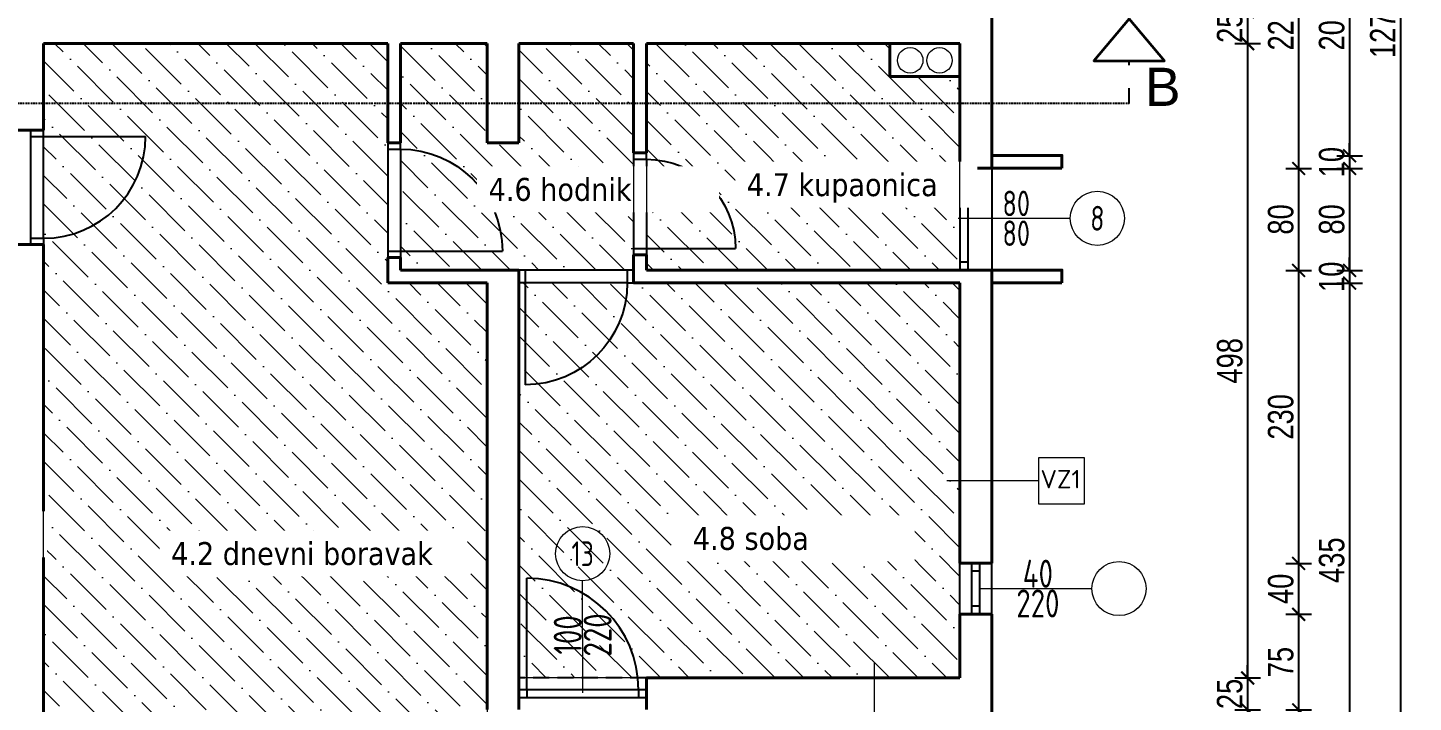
# Model space of a CAD drawing. Header units: millimetres. Extents: x 195897 to 285417, y -229751 to -116129.
# Drawn here: x 228719 to 229806, y -223128 to -222599 of the extents above; entities that cross this region are included whole.
import ezdxf
from ezdxf.enums import TextEntityAlignment as Align

# ---------------------------------------------------------------- set-up
doc = ezdxf.new("R2010")
doc.units = ezdxf.units.MM
doc.header["$PDMODE"] = 2
for name, pattern in [('ACAD_ISO03W100', [30, 12, -18]), ('HIDDEN', [0.375, 0.25, -0.125]), ('HIDDENX2', [19.05, 12.7, -6.35])]:
    doc.linetypes.add(name, pattern=pattern)
doc.layers.get('0').update_dxf_attribs({"lineweight": 0})
doc.layers.get('Defpoints').update_dxf_attribs({"color": 250, "lineweight": 0})
for name, color, linetype, lineweight in [('06-hatch_grijano', 30, 'Continuous', 0), ('07-kote', 70, 'Continuous', 9), ('09-oznaka stavke', 1, 'Continuous', 0), ('5-TX', 113, 'Continuous', 5), ('Kote', 1, 'Continuous', 15), ('TP_01 - 0.50', 1, 'Continuous', 40), ('TP_07 - 0.20', 255, 'Continuous', 20)]:
    doc.layers.add(name, color=color, linetype=linetype, lineweight=lineweight)
for name, color, linetype in [('TP_Hidden', 8, 'HIDDENX2'), ('TP_Otvori', 8, 'Continuous'), ('TP_Otvori.block', 8, 'Continuous'), ('zidovi', 1, 'Continuous')]:
    doc.layers.add(name, color=color, linetype=linetype)
doc.styles.add('isocpeur', font='isocpeur.ttf')
doc.styles.add('OPIS', font='hrcom.shx', dxfattribs={"width": 0.8, "height": 20})
doc.styles.add('tahoma10', font='tahoma.ttf', dxfattribs={"height": 2})
doc.styles.add('Tekst15', font='arial.ttf', dxfattribs={"height": 15})
doc.dimstyles.new('ISO-25', dxfattribs={"dimtxt": 20, "dimasz": 10, "dimexe": 10, "dimexo": 10, "dimgap": 4, "dimtad": 1, "dimdec": 0, "dimtxsty": 'OPIS', "dimblk": 'ARCHTICK', "dimcen": 10, "dimdle": 10, "dimadec": 0, "dimazin": 0, "dimtfac": 1, "dimtdec": 0, "dimtix": 1, "dimtmove": 0, "dimatfit": 3, "dimldrblk": 'ARCHTICK', "dimfxl": 10, "dimfxlon": 1, "dimarcsym": 0})

# ---------------------------------------------------------------- blocks, each defined once
blk = doc.blocks.new('*U654')
at = {"layer": 'TP_Otvori'}
for p, q in [((5, 0), (5, 80)), ((5, 0), (0, 0)), ((85, 0), (5, 0)), ((5, -10), (5, 0)), ((85, -10), (85, 0)), ((85, 0), (90, 0)), ((90, -10), (0, -10))]:
    blk.add_line(p, q, dxfattribs=at)
blk.add_arc((5, 0), 80, 0, 90, dxfattribs=at)
blk = doc.blocks.new('*U655')
at = {"layer": 'TP_Otvori'}
for p, q in [((5, 0), (5, 70)), ((5, 0), (0, 0)), ((75, 0), (5, 0)), ((5, -10), (5, 0)), ((75, -10), (75, 0)), ((75, 0), (80, 0)), ((80, -10), (0, -10))]:
    blk.add_line(p, q, dxfattribs=at)
blk.add_arc((5, 0), 70, 0, 90, dxfattribs=at)
blk = doc.blocks.new('*U664')
at = {"layer": 'TP_01 - 0.50'}
for p, q in [((0, 0), (0, -30)), ((48, 0), (48, -30))]:
    blk.add_line(p, q, dxfattribs=at)
at = {"layer": 'TP_Otvori'}
for p, q in [((0, 0), (48, 0)), ((0, -11.3), (48, -11.3)), ((7.5, -11.3), (7.5, -18.8)), ((40.5, -11.3), (40.5, -18.8)), ((0, -18.8), (48, -18.8)), ((0, -30), (48, -30))]:
    blk.add_line(p, q, dxfattribs=at)
blk = doc.blocks.new('_ArchTick')
at = {"color": 0, "linetype": 'ByBlock', "lineweight": 0, "const_width": 0.15}
blk.add_lwpolyline([(-0.5, -0.5), (0.5, 0.5)], dxfattribs=at)
blk = doc.blocks.new('*D1465')
at = {"layer": '07-kote', "color": 0, "linetype": 'ByBlock', "lineweight": -2, "ltscale": 5, "transparency": 16777216}
for p, q in [((229475.4, -223768), (229475.4, -223788)), ((229530.4, -223768), (229530.4, -223788)), ((229465.4, -223778), (229540.4, -223778))]:
    blk.add_line(p, q, dxfattribs=at)
at = {"layer": 'Defpoints', "color": 0, "linetype": 'ByBlock', "ltscale": 5, "transparency": 16777216}
for p in [(229530.4, -222799.2), (229475.4, -223234.2), (229530.4, -223778)]:
    blk.add_point(p, dxfattribs=at)
at = {"layer": '07-kote', "color": 0, "linetype": 'ByBlock', "lineweight": -2, "ltscale": 5, "transparency": 16777216, "xscale": 10, "yscale": 10, "zscale": 10, "rotation": 180}
blk.add_blockref('_ArchTick', (229475.4, -223778), dxfattribs=at)
at = {"layer": '07-kote', "color": 0, "linetype": 'ByBlock', "lineweight": -2, "ltscale": 5, "transparency": 16777216, "xscale": 10, "yscale": 10, "zscale": 10}
blk.add_blockref('_ArchTick', (229530.4, -223778), dxfattribs=at)
at = {"layer": '07-kote', "color": 0, "linetype": 'ByBlock', "ltscale": 5, "transparency": 16777216, "insert": (229502.9, -223764), "char_height": 20, "attachment_point": 5, "style": 'OPIS'}
blk.add_mtext('55', dxfattribs=at)
blk = doc.blocks.new('*D1483')
at = {"layer": '07-kote', "color": 0, "linetype": 'ByBlock', "lineweight": -2, "ltscale": 5, "transparency": 16777216}
for p, q in [((229666.2, -222586.2), (229686.2, -222586.2)), ((229676.2, -222586.2), (229676.2, -222576.2)), ((229676.2, -222586.2), (229676.2, -222611.2)), ((229666.2, -222611.2), (229686.2, -222611.2)), ((229676.2, -222611.2), (229676.2, -222621.2))]:
    blk.add_line(p, q, dxfattribs=at)
at = {"layer": 'Defpoints', "color": 0, "linetype": 'ByBlock', "ltscale": 5, "transparency": 16777216}
for p in [(229450.4, -222586.2), (229450.4, -222611.2), (229676.2, -222611.2)]:
    blk.add_point(p, dxfattribs=at)
at = {"layer": '07-kote', "color": 0, "linetype": 'ByBlock', "lineweight": -2, "ltscale": 5, "transparency": 16777216, "xscale": 10, "yscale": 10, "zscale": 10}
for p, rotation in [((229676.2, -222586.2), 270), ((229676.2, -222611.2), 90)]:
    blk.add_blockref('_ArchTick', p, dxfattribs=dict(at, rotation=rotation))
at = {"layer": '07-kote', "color": 0, "linetype": 'ByBlock', "ltscale": 5, "transparency": 16777216, "insert": (229662.2, -222598.7), "char_height": 20, "attachment_point": 5, "rotation": 90, "style": 'OPIS'}
blk.add_mtext('25', dxfattribs=at)
blk = doc.blocks.new('*D1484')
at = {"layer": '07-kote', "color": 0, "linetype": 'ByBlock', "lineweight": -2, "ltscale": 5, "transparency": 16777216}
for p, q in [((229676.2, -222601.2), (229676.2, -223119.2)), ((229666.2, -222611.2), (229686.2, -222611.2)), ((229666.2, -223109.2), (229686.2, -223109.2))]:
    blk.add_line(p, q, dxfattribs=at)
at = {"layer": 'Defpoints', "color": 0, "linetype": 'ByBlock', "ltscale": 5, "transparency": 16777216}
for p in [(229450.4, -222611.2), (229450.4, -223109.2), (229676.2, -223109.2)]:
    blk.add_point(p, dxfattribs=at)
at = {"layer": '07-kote', "color": 0, "linetype": 'ByBlock', "lineweight": -2, "ltscale": 5, "transparency": 16777216, "xscale": 10, "yscale": 10, "zscale": 10}
for p, rotation in [((229676.2, -222611.2), 90), ((229676.2, -223109.2), 270)]:
    blk.add_blockref('_ArchTick', p, dxfattribs=dict(at, rotation=rotation))
at = {"layer": '07-kote', "color": 0, "linetype": 'ByBlock', "ltscale": 5, "transparency": 16777216, "insert": (229662.2, -222860.2), "char_height": 20, "attachment_point": 5, "rotation": 90, "style": 'OPIS'}
blk.add_mtext('498', dxfattribs=at)
blk = doc.blocks.new('*D1485')
at = {"layer": '07-kote', "color": 0, "linetype": 'ByBlock', "lineweight": -2, "ltscale": 5, "transparency": 16777216}
for p, q in [((229676.2, -223109.2), (229676.2, -223099.2)), ((229666.2, -223109.2), (229686.2, -223109.2)), ((229676.2, -223109.2), (229676.2, -223134.2)), ((229666.2, -223134.2), (229686.2, -223134.2)), ((229676.2, -223134.2), (229676.2, -223144.2))]:
    blk.add_line(p, q, dxfattribs=at)
at = {"layer": 'Defpoints', "color": 0, "linetype": 'ByBlock', "ltscale": 5, "transparency": 16777216}
for p in [(229450.4, -223109.2), (229450.4, -223134.2), (229676.2, -223134.2)]:
    blk.add_point(p, dxfattribs=at)
at = {"layer": '07-kote', "color": 0, "linetype": 'ByBlock', "lineweight": -2, "ltscale": 5, "transparency": 16777216, "xscale": 10, "yscale": 10, "zscale": 10}
for p, rotation in [((229676.2, -223109.2), 270), ((229676.2, -223134.2), 90)]:
    blk.add_blockref('_ArchTick', p, dxfattribs=dict(at, rotation=rotation))
at = {"layer": '07-kote', "color": 0, "linetype": 'ByBlock', "ltscale": 5, "transparency": 16777216, "insert": (229662.2, -223121.7), "char_height": 20, "attachment_point": 5, "rotation": 90, "style": 'OPIS'}
blk.add_mtext('25', dxfattribs=at)
blk = doc.blocks.new('*D1486')
at = {"layer": '07-kote', "color": 0, "linetype": 'ByBlock', "lineweight": -2, "ltscale": 5, "transparency": 16777216}
for p, q in [((229676.2, -223124.2), (229676.2, -223220.2)), ((229666.2, -223134.2), (229686.2, -223134.2)), ((229666.2, -223210.2), (229686.2, -223210.2))]:
    blk.add_line(p, q, dxfattribs=at)
at = {"layer": 'Defpoints', "color": 0, "linetype": 'ByBlock', "ltscale": 5, "transparency": 16777216}
for p in [(229450.4, -223134.2), (228951.4, -223210.2), (229676.2, -223210.2)]:
    blk.add_point(p, dxfattribs=at)
at = {"layer": '07-kote', "color": 0, "linetype": 'ByBlock', "lineweight": -2, "ltscale": 5, "transparency": 16777216, "xscale": 10, "yscale": 10, "zscale": 10}
for p, rotation in [((229676.2, -223134.2), 90), ((229676.2, -223210.2), 270)]:
    blk.add_blockref('_ArchTick', p, dxfattribs=dict(at, rotation=rotation))
at = {"layer": '07-kote', "color": 0, "linetype": 'ByBlock', "ltscale": 5, "transparency": 16777216, "insert": (229662.2, -223172.2), "char_height": 20, "attachment_point": 5, "rotation": 90, "style": 'OPIS'}
blk.add_mtext('76', dxfattribs=at)
blk = doc.blocks.new('*D1499')
at = {"layer": '07-kote', "color": 0, "linetype": 'ByBlock', "lineweight": -2, "ltscale": 5, "transparency": 16777216}
for p, q in [((229716.2, -222478.2), (229716.2, -222719.2)), ((229706.2, -222488.2), (229726.2, -222488.2)), ((229706.2, -222709.2), (229726.2, -222709.2))]:
    blk.add_line(p, q, dxfattribs=at)
at = {"layer": 'Defpoints', "color": 0, "linetype": 'ByBlock', "ltscale": 5, "transparency": 16777216}
for p in [(229530.4, -222488.2), (229530.4, -222709.2), (229716.2, -222709.2)]:
    blk.add_point(p, dxfattribs=at)
at = {"layer": '07-kote', "color": 0, "linetype": 'ByBlock', "lineweight": -2, "ltscale": 5, "transparency": 16777216, "xscale": 10, "yscale": 10, "zscale": 10}
for p, rotation in [((229716.2, -222488.2), 90), ((229716.2, -222709.2), 270)]:
    blk.add_blockref('_ArchTick', p, dxfattribs=dict(at, rotation=rotation))
at = {"layer": '07-kote', "color": 0, "linetype": 'ByBlock', "ltscale": 5, "transparency": 16777216, "insert": (229702.2, -222598.7), "char_height": 20, "attachment_point": 5, "rotation": 90, "style": 'OPIS'}
blk.add_mtext('221', dxfattribs=at)
blk = doc.blocks.new('*D1500')
at = {"layer": '07-kote', "color": 0, "linetype": 'ByBlock', "lineweight": -2, "ltscale": 5, "transparency": 16777216}
for p, q in [((229716.2, -222699.2), (229716.2, -222799.2)), ((229706.2, -222709.2), (229726.2, -222709.2)), ((229706.2, -222789.2), (229726.2, -222789.2))]:
    blk.add_line(p, q, dxfattribs=at)
at = {"layer": 'Defpoints', "color": 0, "linetype": 'ByBlock', "ltscale": 5, "transparency": 16777216}
for p in [(229530.4, -222709.2), (229530.4, -222789.2), (229716.2, -222789.2)]:
    blk.add_point(p, dxfattribs=at)
at = {"layer": '07-kote', "color": 0, "linetype": 'ByBlock', "lineweight": -2, "ltscale": 5, "transparency": 16777216, "xscale": 10, "yscale": 10, "zscale": 10}
for p, rotation in [((229716.2, -222709.2), 90), ((229716.2, -222789.2), 270)]:
    blk.add_blockref('_ArchTick', p, dxfattribs=dict(at, rotation=rotation))
at = {"layer": '07-kote', "color": 0, "linetype": 'ByBlock', "ltscale": 5, "transparency": 16777216, "insert": (229702.2, -222749.2), "char_height": 20, "attachment_point": 5, "rotation": 90, "style": 'OPIS'}
blk.add_mtext('80', dxfattribs=at)
blk = doc.blocks.new('*D1501')
at = {"layer": '07-kote', "color": 0, "linetype": 'ByBlock', "lineweight": -2, "ltscale": 5, "transparency": 16777216}
for p, q in [((229716.2, -222779.2), (229716.2, -223029.2)), ((229706.2, -222789.2), (229726.2, -222789.2)), ((229706.2, -223019.2), (229726.2, -223019.2))]:
    blk.add_line(p, q, dxfattribs=at)
at = {"layer": 'Defpoints', "color": 0, "linetype": 'ByBlock', "ltscale": 5, "transparency": 16777216}
for p in [(229530.4, -222789.2), (229475.4, -223019.2), (229716.2, -223019.2)]:
    blk.add_point(p, dxfattribs=at)
at = {"layer": '07-kote', "color": 0, "linetype": 'ByBlock', "lineweight": -2, "ltscale": 5, "transparency": 16777216, "xscale": 10, "yscale": 10, "zscale": 10}
for p, rotation in [((229716.2, -222789.2), 90), ((229716.2, -223019.2), 270)]:
    blk.add_blockref('_ArchTick', p, dxfattribs=dict(at, rotation=rotation))
at = {"layer": '07-kote', "color": 0, "linetype": 'ByBlock', "ltscale": 5, "transparency": 16777216, "insert": (229702.2, -222904.2), "char_height": 20, "attachment_point": 5, "rotation": 90, "style": 'OPIS'}
blk.add_mtext('230', dxfattribs=at)
blk = doc.blocks.new('*D1502')
at = {"layer": '07-kote', "color": 0, "linetype": 'ByBlock', "lineweight": -2, "ltscale": 5, "transparency": 16777216}
for p, q in [((229716.2, -223009.2), (229716.2, -223069.2)), ((229706.2, -223019.2), (229726.2, -223019.2)), ((229706.2, -223059.2), (229726.2, -223059.2))]:
    blk.add_line(p, q, dxfattribs=at)
at = {"layer": 'Defpoints', "color": 0, "linetype": 'ByBlock', "ltscale": 5, "transparency": 16777216}
for p in [(229475.4, -223019.2), (229475.4, -223059.2), (229716.2, -223059.2)]:
    blk.add_point(p, dxfattribs=at)
at = {"layer": '07-kote', "color": 0, "linetype": 'ByBlock', "lineweight": -2, "ltscale": 5, "transparency": 16777216, "xscale": 10, "yscale": 10, "zscale": 10}
for p, rotation in [((229716.2, -223019.2), 90), ((229716.2, -223059.2), 270)]:
    blk.add_blockref('_ArchTick', p, dxfattribs=dict(at, rotation=rotation))
at = {"layer": '07-kote', "color": 0, "linetype": 'ByBlock', "ltscale": 5, "transparency": 16777216, "insert": (229702.2, -223039.2), "char_height": 20, "attachment_point": 5, "rotation": 90, "style": 'OPIS'}
blk.add_mtext('40', dxfattribs=at)
blk = doc.blocks.new('*D1503')
at = {"layer": '07-kote', "color": 0, "linetype": 'ByBlock', "lineweight": -2, "ltscale": 5, "transparency": 16777216}
for p, q in [((229716.2, -223049.2), (229716.2, -223144.2)), ((229706.2, -223059.2), (229726.2, -223059.2)), ((229706.2, -223134.2), (229726.2, -223134.2))]:
    blk.add_line(p, q, dxfattribs=at)
at = {"layer": 'Defpoints', "color": 0, "linetype": 'ByBlock', "ltscale": 5, "transparency": 16777216}
for p in [(229475.4, -223059.2), (229104.4, -223134.2), (229716.2, -223134.2)]:
    blk.add_point(p, dxfattribs=at)
at = {"layer": '07-kote', "color": 0, "linetype": 'ByBlock', "lineweight": -2, "ltscale": 5, "transparency": 16777216, "xscale": 10, "yscale": 10, "zscale": 10}
for p, rotation in [((229716.2, -223059.2), 90), ((229716.2, -223134.2), 270)]:
    blk.add_blockref('_ArchTick', p, dxfattribs=dict(at, rotation=rotation))
at = {"layer": '07-kote', "color": 0, "linetype": 'ByBlock', "ltscale": 5, "transparency": 16777216, "insert": (229702.2, -223096.7), "char_height": 20, "attachment_point": 5, "rotation": 90, "style": 'OPIS'}
blk.add_mtext('75', dxfattribs=at)
blk = doc.blocks.new('*D1504')
at = {"layer": '07-kote', "color": 0, "linetype": 'ByBlock', "lineweight": -2, "ltscale": 5, "transparency": 16777216}
for p, q in [((229716.2, -223124.2), (229716.2, -223214.2)), ((229706.2, -223134.2), (229726.2, -223134.2)), ((229706.2, -223204.2), (229726.2, -223204.2))]:
    blk.add_line(p, q, dxfattribs=at)
at = {"layer": 'Defpoints', "color": 0, "linetype": 'ByBlock', "ltscale": 5, "transparency": 16777216}
for p in [(229104.4, -223134.2), (229104.4, -223204.2), (229716.2, -223204.2)]:
    blk.add_point(p, dxfattribs=at)
at = {"layer": '07-kote', "color": 0, "linetype": 'ByBlock', "lineweight": -2, "ltscale": 5, "transparency": 16777216, "xscale": 10, "yscale": 10, "zscale": 10}
for p, rotation in [((229716.2, -223134.2), 90), ((229716.2, -223204.2), 270)]:
    blk.add_blockref('_ArchTick', p, dxfattribs=dict(at, rotation=rotation))
at = {"layer": '07-kote', "color": 0, "linetype": 'ByBlock', "ltscale": 5, "transparency": 16777216, "insert": (229702.2, -223169.2), "char_height": 20, "attachment_point": 5, "rotation": 90, "style": 'OPIS'}
blk.add_mtext('70', dxfattribs=at)
blk = doc.blocks.new('*D1514')
at = {"layer": '07-kote', "color": 0, "linetype": 'ByBlock', "lineweight": -2, "ltscale": 5, "transparency": 16777216}
for p, q in [((229756.2, -222488.2), (229756.2, -222709.2)), ((229746.2, -222498.2), (229766.2, -222498.2)), ((229746.2, -222699.2), (229766.2, -222699.2))]:
    blk.add_line(p, q, dxfattribs=at)
at = {"layer": 'Defpoints', "color": 0, "linetype": 'ByBlock', "ltscale": 5, "transparency": 16777216}
for p in [(229530.4, -222498.2), (229530.4, -222699.2), (229756.2, -222699.2)]:
    blk.add_point(p, dxfattribs=at)
at = {"layer": '07-kote', "color": 0, "linetype": 'ByBlock', "lineweight": -2, "ltscale": 5, "transparency": 16777216, "xscale": 10, "yscale": 10, "zscale": 10}
for p, rotation in [((229756.2, -222498.2), 90), ((229756.2, -222699.2), 270)]:
    blk.add_blockref('_ArchTick', p, dxfattribs=dict(at, rotation=rotation))
at = {"layer": '07-kote', "color": 0, "linetype": 'ByBlock', "ltscale": 5, "transparency": 16777216, "insert": (229742.2, -222598.7), "char_height": 20, "attachment_point": 5, "rotation": 90, "style": 'OPIS'}
blk.add_mtext('201', dxfattribs=at)
blk = doc.blocks.new('*D1515')
at = {"layer": '07-kote', "color": 0, "linetype": 'ByBlock', "lineweight": -2, "ltscale": 5, "transparency": 16777216}
for p, q in [((229756.2, -222699.2), (229756.2, -222689.2)), ((229746.2, -222699.2), (229766.2, -222699.2)), ((229756.2, -222699.2), (229756.2, -222709.2)), ((229746.2, -222709.2), (229766.2, -222709.2)), ((229756.2, -222709.2), (229756.2, -222719.2))]:
    blk.add_line(p, q, dxfattribs=at)
at = {"layer": 'Defpoints', "color": 0, "linetype": 'ByBlock', "ltscale": 5, "transparency": 16777216}
for p in [(229530.4, -222699.2), (229530.4, -222709.2), (229756.2, -222709.2)]:
    blk.add_point(p, dxfattribs=at)
at = {"layer": '07-kote', "color": 0, "linetype": 'ByBlock', "lineweight": -2, "ltscale": 5, "transparency": 16777216, "xscale": 10, "yscale": 10, "zscale": 10}
for p, rotation in [((229756.2, -222699.2), 270), ((229756.2, -222709.2), 90)]:
    blk.add_blockref('_ArchTick', p, dxfattribs=dict(at, rotation=rotation))
at = {"layer": '07-kote', "color": 0, "linetype": 'ByBlock', "ltscale": 5, "transparency": 16777216, "insert": (229742.2, -222704.2), "char_height": 20, "attachment_point": 5, "rotation": 90, "style": 'OPIS'}
blk.add_mtext('10', dxfattribs=at)
blk = doc.blocks.new('*D1516')
at = {"layer": '07-kote', "color": 0, "linetype": 'ByBlock', "lineweight": -2, "ltscale": 5, "transparency": 16777216}
for p, q in [((229756.2, -222699.2), (229756.2, -222799.2)), ((229746.2, -222709.2), (229766.2, -222709.2)), ((229746.2, -222789.2), (229766.2, -222789.2))]:
    blk.add_line(p, q, dxfattribs=at)
at = {"layer": 'Defpoints', "color": 0, "linetype": 'ByBlock', "ltscale": 5, "transparency": 16777216}
for p in [(229530.4, -222709.2), (229530.4, -222789.2), (229756.2, -222789.2)]:
    blk.add_point(p, dxfattribs=at)
at = {"layer": '07-kote', "color": 0, "linetype": 'ByBlock', "lineweight": -2, "ltscale": 5, "transparency": 16777216, "xscale": 10, "yscale": 10, "zscale": 10}
for p, rotation in [((229756.2, -222709.2), 90), ((229756.2, -222789.2), 270)]:
    blk.add_blockref('_ArchTick', p, dxfattribs=dict(at, rotation=rotation))
at = {"layer": '07-kote', "color": 0, "linetype": 'ByBlock', "ltscale": 5, "transparency": 16777216, "insert": (229742.2, -222749.2), "char_height": 20, "attachment_point": 5, "rotation": 90, "style": 'OPIS'}
blk.add_mtext('80', dxfattribs=at)
blk = doc.blocks.new('*D1517')
at = {"layer": '07-kote', "color": 0, "linetype": 'ByBlock', "lineweight": -2, "ltscale": 5, "transparency": 16777216}
for p, q in [((229756.2, -222789.2), (229756.2, -222779.2)), ((229746.2, -222789.2), (229766.2, -222789.2)), ((229756.2, -222789.2), (229756.2, -222799.2)), ((229746.2, -222799.2), (229766.2, -222799.2)), ((229756.2, -222799.2), (229756.2, -222809.2))]:
    blk.add_line(p, q, dxfattribs=at)
at = {"layer": 'Defpoints', "color": 0, "linetype": 'ByBlock', "ltscale": 5, "transparency": 16777216}
for p in [(229530.4, -222789.2), (229530.4, -222799.2), (229756.2, -222799.2)]:
    blk.add_point(p, dxfattribs=at)
at = {"layer": '07-kote', "color": 0, "linetype": 'ByBlock', "lineweight": -2, "ltscale": 5, "transparency": 16777216, "xscale": 10, "yscale": 10, "zscale": 10}
for p, rotation in [((229756.2, -222789.2), 270), ((229756.2, -222799.2), 90)]:
    blk.add_blockref('_ArchTick', p, dxfattribs=dict(at, rotation=rotation))
at = {"layer": '07-kote', "color": 0, "linetype": 'ByBlock', "ltscale": 5, "transparency": 16777216, "insert": (229742.2, -222794.2), "char_height": 20, "attachment_point": 5, "rotation": 90, "style": 'OPIS'}
blk.add_mtext('10', dxfattribs=at)
blk = doc.blocks.new('*D1518')
at = {"layer": '07-kote', "color": 0, "linetype": 'ByBlock', "lineweight": -2, "ltscale": 5, "transparency": 16777216}
for p, q in [((229756.2, -222789.2), (229756.2, -223244.2)), ((229746.2, -222799.2), (229766.2, -222799.2)), ((229746.2, -223234.2), (229766.2, -223234.2))]:
    blk.add_line(p, q, dxfattribs=at)
at = {"layer": 'Defpoints', "color": 0, "linetype": 'ByBlock', "ltscale": 5, "transparency": 16777216}
for p in [(229530.4, -222799.2), (229475.4, -223234.2), (229756.2, -223234.2)]:
    blk.add_point(p, dxfattribs=at)
at = {"layer": '07-kote', "color": 0, "linetype": 'ByBlock', "lineweight": -2, "ltscale": 5, "transparency": 16777216, "xscale": 10, "yscale": 10, "zscale": 10}
for p, rotation in [((229756.2, -222799.2), 90), ((229756.2, -223234.2), 270)]:
    blk.add_blockref('_ArchTick', p, dxfattribs=dict(at, rotation=rotation))
at = {"layer": '07-kote', "color": 0, "linetype": 'ByBlock', "ltscale": 5, "transparency": 16777216, "insert": (229742.2, -223016.7), "char_height": 20, "attachment_point": 5, "rotation": 90, "style": 'OPIS'}
blk.add_mtext('435', dxfattribs=at)
blk = doc.blocks.new('*D1521')
at = {"layer": '07-kote', "color": 0, "linetype": 'ByBlock', "lineweight": -2, "ltscale": 5, "transparency": 16777216}
for p, q in [((229796.2, -221953.2), (229796.2, -223244.2)), ((229786.2, -221963.2), (229806.2, -221963.2)), ((229786.2, -223234.2), (229806.2, -223234.2))]:
    blk.add_line(p, q, dxfattribs=at)
at = {"layer": 'Defpoints', "color": 0, "linetype": 'ByBlock', "ltscale": 5, "transparency": 16777216}
for p in [(229475.4, -221963.2), (229475.4, -223234.2), (229796.2, -223234.2)]:
    blk.add_point(p, dxfattribs=at)
at = {"layer": '07-kote', "color": 0, "linetype": 'ByBlock', "lineweight": -2, "ltscale": 5, "transparency": 16777216, "xscale": 10, "yscale": 10, "zscale": 10}
for p, rotation in [((229796.2, -221963.2), 90), ((229796.2, -223234.2), 270)]:
    blk.add_blockref('_ArchTick', p, dxfattribs=dict(at, rotation=rotation))
at = {"layer": '07-kote', "color": 0, "linetype": 'ByBlock', "ltscale": 5, "transparency": 16777216, "insert": (229782.2, -222598.7), "char_height": 20, "attachment_point": 5, "rotation": 90, "style": 'OPIS'}
blk.add_mtext('1271', dxfattribs=at)
blk = doc.blocks.new('*U65')
at = {"ltscale": 0.1}
blk.add_line((0.125, 0.375), (0.625, 0.375), dxfattribs=at)
blk.add_lwpolyline([(-0.125, 0.25), (-0.125, 0.5), (0.125, 0.5), (0.125, 0.25)], close=True, dxfattribs=at)
at = {"style": 'isocpeur'}
blk.add_attdef('sl', text='', height=0.1, dxfattribs=at).set_placement((0.005, 0.3336), align=Align.CENTER)
blk = doc.blocks.new('*U511')
at = {"ltscale": 0.1}
blk.add_line((0, 0.5), (0, 1), dxfattribs=at)
blk.add_lwpolyline([(0.125, 0.25), (-0.125, 0.25), (-0.125, 0.5), (0.125, 0.5)], close=True, dxfattribs=at)
at = {"style": 'isocpeur'}
blk.add_attdef('sl', text='', height=0.1, dxfattribs=at).set_placement((0.005, 0.3336), align=Align.CENTER)
blk = doc.blocks.new('*U1888')
blk.add_lwpolyline([(0, 31), (0, -59.2)])
blk.add_circle((0, -81), 21.8)
at = {"style": 'isocpeur', "width": 0.75}
for tag, p in [('VIS', (-12, -15.6)), ('SIR', (12, -15.6))]:
    blk.add_attdef(tag, text='', height=15, rotation=270, dxfattribs=at).set_placement(p, align=Align.MIDDLE)
blk.add_attdef('BR', text='', height=20, rotation=268, dxfattribs=at).set_placement((0, -81), align=Align.MIDDLE_CENTER)
blk = doc.blocks.new('*U1892')
blk.add_lwpolyline([(0, 31), (0, -59.2)])
blk.add_circle((0, -81), 21.8)
at = {"style": 'isocpeur', "width": 0.75}
for tag, p in [('VIS', (-12, -15.6)), ('SIR', (12, -15.6))]:
    blk.add_attdef(tag, text='', height=15, rotation=270, dxfattribs=at).set_placement(p, align=Align.MIDDLE)
blk.add_attdef('BR', text='', height=20, rotation=180, dxfattribs=at).set_placement((0, -81), align=Align.MIDDLE_CENTER)

msp = doc.modelspace()

# ---------------------------------------------------------------- hatches: boundary and pattern name
at = {"layer": '06-hatch_grijano'}
h = msp.add_hatch(dxfattribs=at)
h.set_pattern_fill('ANSI36', color=256, scale=5, angle=270, style=0)
h.paths.add_polyline_path([(228731.4, -222611), (229001.4, -222611), (229001.4, -222799), (229079.4, -222799), (229079.4, -223210), (228731.4, -223210)])
h.paths.add_polyline_path([(228826.5, -223030.9), (229045, -223030.9), (229045, -222992.1), (228826.5, -222992.1)], flags=24)
h = msp.add_hatch(dxfattribs=at)
h.set_pattern_fill('ANSI36', color=256, scale=5, angle=270, style=0)
h.paths.add_polyline_path([(229011.4, -222611), (229079.4, -222611), (229079.4, -222689), (229104.4, -222689), (229104.4, -222611), (229194.4, -222611), (229194.4, -222789), (229011.4, -222789)])
h = msp.add_hatch(dxfattribs=at)
h.set_pattern_fill('ANSI36', color=256, scale=5, angle=270, style=0)
h.paths.add_polyline_path([(229204.4, -222611), (229204.4, -222789), (229450.4, -222789), (229450.4, -222637), (229395.4, -222637), (229395.4, -222611)])
h.paths.add_polyline_path([(229278.2, -222741.3), (229439.6, -222741.3), (229439.6, -222702.4), (229278.2, -222702.4)], flags=24)
h = msp.add_hatch(dxfattribs=at)
h.set_pattern_fill('ANSI36', color=256, scale=5, angle=270, style=0)
h.paths.add_polyline_path([(229450.4, -223109), (229104.4, -223109), (229104.4, -222799), (229450.4, -222799)])
h.paths.add_polyline_path([(229229.6, -223019), (229339.7, -223019), (229339.7, -222980.2), (229229.6, -222980.2)], flags=24)

# ---------------------------------------------------------------- linework, layer by layer
at = {"layer": 'Defpoints', "linetype": 'ByBlock', "ltscale": 5}
for points in [[(229676.2, -223801), (229676.2, -221383.1)], [(229716.2, -223801), (229716.2, -221383.1)], [(229756.2, -223801), (229756.2, -221383.1)], [(229796.2, -223801), (229796.2, -221383.1)]]:
    msp.add_lwpolyline(points, dxfattribs=at)
at = {"layer": 'TP_01 - 0.50'}
for p, q in [((229475.4, -222709), (229475.4, -222488)), ((228731.4, -222611), (229001.4, -222611)), ((228731.4, -222679), (228731.4, -222611)), ((229001.4, -222689), (229001.4, -222611)), ((229011.4, -222611), (229079.4, -222611)), ((229011.4, -222689), (229011.4, -222611)), ((229079.4, -222689), (229079.4, -222611)), ((229104.4, -222611), (229194.4, -222611)), ((229104.4, -222689), (229104.4, -222611)), ((229194.4, -222697), (229194.4, -222611)), ((229204.4, -222611), (229450.4, -222611)), ((229204.4, -222697), (229204.4, -222611)), ((229395.4, -222611), (229395.4, -222637)), ((229450.4, -222709), (229450.4, -222611)), ((229395.4, -222637), (229450.4, -222637)), ((228706.4, -222679), (228731.4, -222679)), ((229011.4, -222689), (229001.4, -222689)), ((229079.4, -222689), (229104.4, -222689)), ((229204.4, -222697), (229194.4, -222697)), ((229450.4, -222709), (229475.4, -222709)), ((229475.4, -222709), (229450.4, -222709)), ((228706.4, -222769), (228731.4, -222769)), ((228731.4, -223210), (228731.4, -222769)), ((229001.4, -222799), (229001.4, -222779)), ((229011.4, -222779), (229001.4, -222779)), ((229011.4, -222789), (229011.4, -222779)), ((229194.4, -222789), (229194.4, -222777)), ((229204.4, -222777), (229194.4, -222777)), ((229204.4, -222789), (229204.4, -222777)), ((229011.4, -222789), (229079.4, -222789)), ((229079.4, -222789), (229104.4, -222789)), ((229104.4, -223109), (229104.4, -222789)), ((229194.4, -222799), (229194.4, -222789)), ((229204.4, -222789), (229450.4, -222789)), ((229450.4, -222789), (229475.4, -222789)), ((229475.4, -222789), (229450.4, -222789)), ((229475.4, -223019), (229475.4, -222789)), ((229001.4, -222799), (229079.4, -222799)), ((229079.4, -223134), (229079.4, -222799)), ((229194.4, -222799), (229450.4, -222799)), ((229450.4, -223019), (229450.4, -222799)), ((229450.4, -223019), (229475.4, -223019)), ((229450.4, -223109), (229450.4, -223059)), ((229450.4, -223059), (229475.4, -223059)), ((229475.4, -223234), (229475.4, -223059)), ((229104.4, -223134), (229104.4, -223109)), ((229204.4, -223109), (229450.4, -223109)), ((229204.4, -223134), (229204.4, -223109))]:
    msp.add_line(p, q, dxfattribs=at)
for points in [[(229530.4, -222709), (229475.4, -222709), (229475.4, -222699), (229530.4, -222699), (229530.4, -222709)], [(229530.4, -222799), (229475.4, -222799), (229475.4, -222789), (229530.4, -222789), (229530.4, -222799)]]:
    msp.add_lwpolyline(points, dxfattribs=at)
at = {"layer": 'TP_07 - 0.20'}
for centre in [(229411.4, -222624.3), (229434.4, -222624.3)]:
    msp.add_circle(centre, 10, dxfattribs=at)
at = {"layer": 'TP_Hidden'}
msp.add_line((229204.4, -223109), (229104.4, -223109), dxfattribs=at)
at = {"layer": 'TP_Otvori'}
for p, q in [((229450.4, -222709), (229450.4, -222789)), ((229450.4, -222709), (229450.4, -222789)), ((229456.7, -222715.3), (229450.4, -222715.3)), ((229456.7, -222709), (229456.7, -222789)), ((229475.4, -222709), (229475.4, -222789)), ((229456.7, -222782.8), (229450.4, -222782.8)), ((229110.7, -223118.4), (229110.7, -223030.9)), ((229204.4, -223118.4), (229104.4, -223118.4)), ((229110.7, -223118.4), (229110.7, -223124.7)), ((229198.2, -223118.4), (229198.2, -223124.7)), ((229204.4, -223124.7), (229104.4, -223124.7))]:
    msp.add_line(p, q, dxfattribs=at)
msp.add_arc((229110.7, -223118.4), 87.5, 0, 90, dxfattribs=at)
at = {"layer": 'zidovi', "linetype": 'ACAD_ISO03W100'}
msp.add_line((229583.2, -222658.1), (229583.2, -222624.6), dxfattribs=at)
at = {"layer": 'zidovi', "linetype": 'ACAD_ISO03W100', "ltscale": 0.02}
msp.add_line((229583.2, -222658.1), (226686.4, -222658.1), dxfattribs=at)
at = {"layer": 'zidovi', "lineweight": 35}
msp.add_lwpolyline([(229583.2, -222591.6), (229555.4, -222624.6), (229611, -222624.6), (229583.2, -222591.6)], dxfattribs=at)

# ---------------------------------------------------------------- block references
at = {"layer": '09-oznaka stavke', "linetype": 'HIDDEN', "ltscale": 50}
ref = msp.add_blockref('*U1892', (229154.4, -223090.6), dxfattribs=dict(at, xscale=0.9750000000000001, yscale=0.9750000000000001, zscale=0.9750000000000001, rotation=180.0017924477389))
ref.add_attrib('SIR', '100', dxfattribs={"layer": '0', "height": 22, "rotation": 90.0018, "style": 'isocpeur', "width": 0.75}).set_placement((229142.7, -223075.4), align=Align.MIDDLE)
ref.add_attrib('VIS', '220', dxfattribs={"layer": '0', "height": 22, "rotation": 90.0018, "style": 'isocpeur', "width": 0.75}).set_placement((229166.1, -223075.4), align=Align.MIDDLE)
ref.add_attrib('BR', '13', dxfattribs={"layer": '0', "height": 19.5, "rotation": 0.0018, "style": 'isocpeur', "width": 0.75}).set_placement((229154.4, -223011.7), align=Align.MIDDLE_CENTER)
ref = msp.add_blockref('*U1892', (229496.3, -223039), dxfattribs=dict(at, xscale=0.9750000000000001, yscale=0.9750000000000001, zscale=0.9750000000000001, rotation=90.00179244773882))
ref.add_attrib('SIR', '40', dxfattribs={"layer": '0', "height": 22, "rotation": 0.0018, "style": 'isocpeur', "width": 0.75}).set_placement((229511.6, -223027.3), align=Align.MIDDLE)
ref.add_attrib('VIS', '220', dxfattribs={"layer": '0', "height": 22, "rotation": 0.0018, "style": 'isocpeur', "width": 0.75}).set_placement((229511.6, -223050.7), align=Align.MIDDLE)
at = {"layer": '5-TX'}
ref = msp.add_blockref('*U65', (229530.1, -223008.4), dxfattribs=dict(at, xscale=-144.0000000000024, yscale=144.0000000000024, zscale=144.0000000000024, rotation=0.0001386217754983932))
ref.add_attrib('sl', 'VZ1', dxfattribs={"layer": '0', "height": 14.4, "rotation": 0.0001, "style": 'isocpeur'}).set_placement((229529.4, -222960.3), align=Align.CENTER)
ref = msp.add_blockref('*U511', (229383.4, -223241.2), dxfattribs=dict(at, xscale=-144.0000000000024, yscale=144.0000000000024, zscale=144.0000000000024, rotation=0.0001386217754983932))
ref.add_attrib('sl', 'VZ2', dxfattribs={"layer": '0', "height": 14.4, "rotation": 0.0001, "style": 'isocpeur'}).set_placement((229382.6, -223193.1), align=Align.CENTER)
at = {"layer": 'TP_Otvori.block', "rotation": 270}
msp.add_blockref('*U654', (228731.4, -222679), dxfattribs=at)
at = {"layer": 'TP_Otvori.block', "xscale": -1}
for name, p, rotation in [('*U654', (229011.4, -222779), 270), ('*U655', (229204.4, -222777), 270), ('*U654', (229104.4, -222799), 180)]:
    msp.add_blockref(name, p, dxfattribs=dict(at, rotation=rotation))
at = {"layer": 'TP_Otvori.block', "xscale": -0.8333333856529689, "yscale": 0.8333333856529689, "zscale": 0.8333333856529689, "rotation": 270}
msp.add_blockref('*U664', (229475.4, -223059), dxfattribs=at)

# ---------------------------------------------------------------- texts
at = {"layer": 'Kote', "insert": (229595.6, -222630.1), "char_height": 30, "width": 9972.386, "attachment_point": 1, "style": 'Tekst15'}
msp.add_mtext('\\A1;B', dxfattribs=at)

# ---------------------------------------------------------------- dimensions: what is measured, and where the dimension line sits
at = {"layer": '07-kote', "linetype": 'ByBlock', "ltscale": 5}
for base, p1, p2, picture, middle in [((229796.2, -223234.2), (229475.4, -221963.2), (229475.4, -223234.2), '*D1521', (229782.2, -222598.7)), ((229716.2, -222709.2), (229530.4, -222488.2), (229530.4, -222709.2), '*D1499', (229702.2, -222598.7)), ((229756.2, -222699.2), (229530.4, -222498.2), (229530.4, -222699.2), '*D1514', (229742.2, -222598.7)), ((229676.2, -222611.2), (229450.4, -222586.2), (229450.4, -222611.2), '*D1483', (229662.2, -222598.7)), ((229756.2, -222709.2), (229530.4, -222699.2), (229530.4, -222709.2), '*D1515', (229742.2, -222704.2)), ((229716.2, -222789.2), (229530.4, -222709.2), (229530.4, -222789.2), '*D1500', (229702.2, -222749.2)), ((229756.2, -222789.2), (229530.4, -222709.2), (229530.4, -222789.2), '*D1516', (229742.2, -222749.2)), ((229716.2, -223019.2), (229530.4, -222789.2), (229475.4, -223019.2), '*D1501', (229702.2, -222904.2)), ((229756.2, -222799.2), (229530.4, -222789.2), (229530.4, -222799.2), '*D1517', (229742.2, -222794.2)), ((229756.2, -223234.2), (229530.4, -222799.2), (229475.4, -223234.2), '*D1518', (229742.2, -223016.7)), ((229716.2, -223059.2), (229475.4, -223019.2), (229475.4, -223059.2), '*D1502', (229702.2, -223039.2)), ((229716.2, -223134.2), (229475.4, -223059.2), (229104.4, -223134.2), '*D1503', (229702.2, -223096.7)), ((229676.2, -223134.2), (229450.4, -223109.2), (229450.4, -223134.2), '*D1485', (229662.2, -223121.7)), ((229676.2, -223210.2), (229450.4, -223134.2), (228951.4, -223210.2), '*D1486', (229662.2, -223172.2)), ((229716.2, -223204.2), (229104.4, -223134.2), (229104.4, -223204.2), '*D1504', (229702.2, -223169.2))]:
    dim = msp.add_linear_dim(base=base, p1=p1, p2=p2, angle=90, dimstyle='ISO-25', override={"dimtmove": 1}, dxfattribs=at)
    dim.commit()
    dim.dimension.update_dxf_attribs({"geometry": picture, "text_midpoint": middle})
dim = msp.add_linear_dim(base=(229530.4, -223778), p1=(229475.4, -223234.2), p2=(229530.4, -222799.2), dimstyle='ISO-25', override={"dimtmove": 1}, dxfattribs=at)
dim.commit()
dim.dimension.update_dxf_attribs({"geometry": '*D1465', "text_midpoint": (229502.9, -223764)})

# ---------------------------------------------------------------- next in the draw order: texts
at = {"layer": '07-kote', "linetype": 'ByBlock', "ltscale": 5, "char_height": 18, "attachment_point": 1, "style": 'tahoma10', "bg_fill": 2}
for s, width, insert in [('\\pt90;4.7 kupaonica ', 171.793, (229283.2, -222712.9)), ('\\pt90;4.6 hodnik ', 171.793, (229080.6, -222716.6)), ('\\pt90;4.3 kuhinja ', 171.793, (228553.3, -222987.4)), ('\\pt90; 4.8 soba ', 171.793, (229234.1, -222990.6)), ('\\pt90;4.2 dnevni boravak ', 223.275, (228831.5, -223002.5))]:
    msp.add_mtext_dynamic_manual_height_columns(s, width=width, gutter_width=10, heights=[2.54], dxfattribs=dict(at, insert=insert))

# ---------------------------------------------------------------- next in the draw order: linework, layer by layer
at = {"layer": '06-hatch_grijano', "linetype": 'ByBlock', "ltscale": 5}
for points in [[(228731.4, -222611), (229001.4, -222611), (229001.4, -222799), (229079.4, -222799), (229079.4, -223210), (228731.4, -223210), (228731.4, -222611)], [(229011.4, -222611), (229079.4, -222611), (229079.4, -222689), (229104.4, -222689), (229104.4, -222611), (229194.4, -222611), (229194.4, -222789), (229011.4, -222789), (229011.4, -222611)], [(229204.4, -222611), (229204.4, -222789), (229450.4, -222789), (229450.4, -222637), (229395.4, -222637), (229395.4, -222611), (229204.4, -222611)]]:
    msp.add_lwpolyline(points, dxfattribs=at)
msp.add_lwpolyline([(229450.4, -223109), (229104.4, -223109), (229104.4, -222799), (229450.4, -222799)], close=True, dxfattribs=at)

# ---------------------------------------------------------------- next in the draw order: block references
at = {"layer": '09-oznaka stavke', "linetype": 'HIDDEN', "ltscale": 50}
ref = msp.add_blockref('*U1888', (229479.3, -222748.3), dxfattribs=dict(at, xscale=0.9750000000000001, yscale=0.9750000000000001, zscale=0.9750000000000001, rotation=90.0017920265444))
ref.add_attrib('SIR', '80', dxfattribs={"layer": '0', "height": 20, "rotation": 0.0018, "style": 'isocpeur', "width": 0.75}).set_placement((229494.6, -222736.6), align=Align.MIDDLE)
ref.add_attrib('VIS', '80', dxfattribs={"layer": '0', "height": 20, "rotation": 0.0018, "style": 'isocpeur', "width": 0.75}).set_placement((229494.6, -222760), align=Align.MIDDLE)
ref.add_attrib('BR', '8', dxfattribs={"layer": '0', "height": 19.5, "rotation": 358.0018, "style": 'isocpeur', "width": 0.75}).set_placement((229558.3, -222748.3), align=Align.MIDDLE_CENTER)

# ---------------------------------------------------------------- next in the draw order: dimensions: what is measured, and where the dimension line sits
at = {"layer": '07-kote', "linetype": 'ByBlock', "ltscale": 5}
dim = msp.add_linear_dim(base=(229676.2, -223109.2), p1=(229450.4, -222611.2), p2=(229450.4, -223109.2), angle=90, dimstyle='ISO-25', override={"dimtmove": 1}, dxfattribs=at)
dim.commit()
dim.dimension.update_dxf_attribs({"geometry": '*D1484', "text_midpoint": (229662.2, -222860.2)})

doc.saveas('drawing.dxf')
